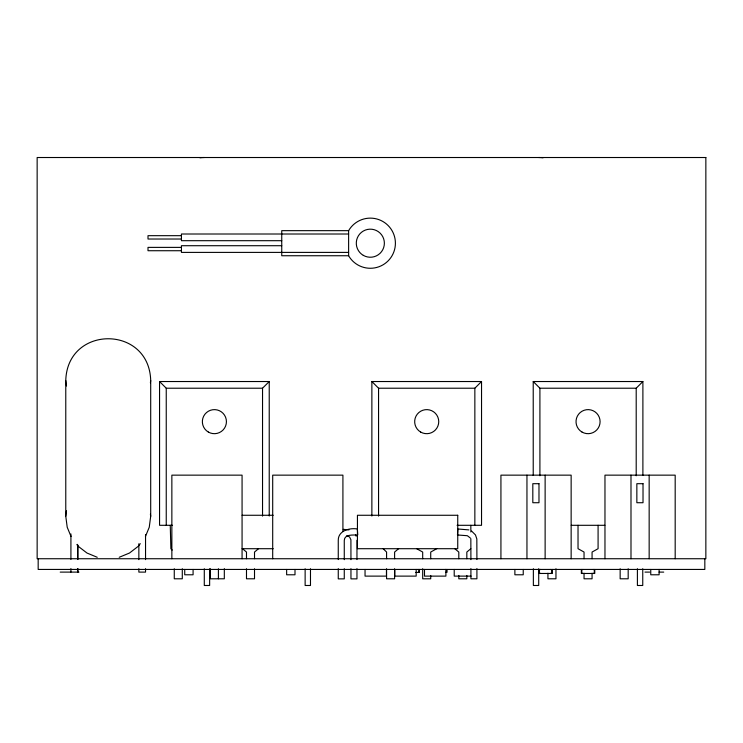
<?xml version="1.0" encoding="UTF-8"?>
<svg xmlns="http://www.w3.org/2000/svg" width="743" height="743" viewBox="0 0 743 743"><rect width="100%" height="100%" fill="white"/><g stroke="black" fill="none" stroke-linecap="round" stroke-linejoin="round"><path stroke-width="1.11" d="M457.465 534.979L457.864 528.988L468.898 529.898M71.031 536.483L67.214 527.261L65.774 516.274L65.774 380.527C67.279 324.84 149.194 324.84 150.699 380.527L150.699 516.274L149.25 527.261L145.433 536.483M65.774 516.274L66.489 510.775M150.402 382.729L150.699 380.527M140.278 543.662L138.254 546.3L129.468 553.043L119.224 557.287M262.539 516.088L262.539 388.217L269.226 381.531L159.559 381.531L159.559 525.301L172.543 525.301M474.851 525.301L474.851 388.217L481.538 381.531L371.871 381.531L371.871 516.023M533.223 475.446L533.223 381.531L539.91 388.217L636.203 388.217L642.89 381.531L642.89 475.446M258.527 548.705L254.515 552.049L254.515 558.736M398.619 548.705L394.607 552.049L394.607 558.736M470.839 548.705L466.827 552.049L466.827 558.736M436.735 548.705L430.717 552.049L430.717 558.736M357.439 534.997C353.362 535.136 344.38 533.985 344.269 540.467L344.269 559.665M348.616 230.664L281.746 230.664L281.746 255.741L348.616 255.741A25.076 25.076 0 0 0 386.453 262.409A25.076 25.076 0 0 0 386.453 223.996A25.076 25.076 0 0 0 348.616 230.664L348.616 255.741M348.616 234.008L181.441 234.008L181.441 240.695L281.746 240.695M181.441 235.68L148.006 235.68L148.006 239.023L181.441 239.023M281.746 245.71L181.441 245.71L181.441 252.397L348.616 252.397M181.441 247.382L148.006 247.382L148.006 250.725L181.441 250.725M533.223 381.531L642.89 381.531M159.559 381.531L166.246 388.217L262.539 388.217M371.871 381.531L378.558 388.217L474.851 388.217M242.097 515.27L273.229 515.27M457.075 525.301L481.538 525.301L481.538 381.531M571.237 525.301L604.876 525.301M242.097 548.705L273.229 548.705M60.22 572.11L78.944 572.11M644.998 572.11L649.679 572.11M659.041 572.11L663.722 572.11M415.681 572.444L419.312 572.444L419.312 569.435M471.108 576.122L454.214 576.122L454.214 569.435M457.744 534.997L467.347 535.712L470.263 537.941M343.247 529.341L348.95 529.898M346.777 535.582L349.544 536.948L350.91 539.724L350.956 559.665M97.24 557.287L87.005 553.043L78.21 546.3L76.854 544.545M416.674 548.705L422.693 552.049L422.693 558.736M471.508 530.976L475.474 534.932L476.83 538.935L476.913 559.535M454.79 548.705L458.803 552.049L458.803 558.736M242.478 548.705L246.49 552.049L246.49 558.736M383.193 548.761L386.583 552.049L386.583 558.736M172.237 550.08L170.881 548.761L170.258 525.301M355.516 534.932L356.148 536.205M150.402 514.072L150.699 516.274M65.774 380.527L66.489 386.026M357.754 534.876L357.364 528.988C349.656 527.632 338.139 530.678 338.26 540.263L338.26 559.563M704.828 558.736L704.828 569.435L38.172 569.435L38.172 558.736M675.183 558.736L675.183 475.149L604.969 475.149L604.969 558.736M659.115 569.435L659.115 574.785L650.757 574.785L650.757 569.435M649.159 475.149L649.159 558.736M642.751 568.766L642.751 585.484L637.401 585.484L637.401 568.766M636.203 388.217L636.203 475.771M630.993 475.149L630.993 558.736M628.179 568.766L628.179 578.797L620.154 578.797L620.154 568.766M598.087 525.301L598.087 548.705L592.069 552.049L592.069 558.736M594.762 569.435L594.762 573.466L581.36 573.466L581.36 569.435M593.081 569.435L594.335 569.881L594.335 573.02L593.081 573.466M592.069 573.225L592.069 578.797L584.044 578.797L584.044 573.225M584.044 558.736L584.044 552.049L578.026 548.705L578.026 525.301M583.032 569.435L581.778 569.881L581.778 573.02L583.032 573.466M571.144 558.736L571.144 475.149L500.931 475.149L500.931 558.736M555.959 568.766L555.959 578.797L547.935 578.797L547.935 573.225M552.3 569.435L552.3 573.466L538.898 573.466L538.898 569.435M550.619 569.435L551.873 569.881L551.873 573.02L550.619 573.466M545.13 475.149L545.13 558.736M540.57 569.435L539.316 569.881L539.316 573.02L540.57 573.466M539.91 388.217L539.91 475.771M538.712 568.766L538.712 585.484L533.363 585.484L533.363 568.766M526.954 475.149L526.954 558.736M523.239 569.435L523.239 574.785L514.88 574.785L514.88 569.435M476.913 568.599L476.913 578.797L470.913 578.797L470.913 568.646M470.839 525.301L470.839 531.988M470.839 538.675L470.913 559.628M466.827 575.453L466.827 578.797L458.803 578.797L458.803 575.453M446.914 569.435L446.914 572.444L445.577 572.444L446.58 572.11L446.58 569.77L445.577 569.435M445.893 569.435L445.893 576.122L424.494 576.122L424.494 569.435M430.717 575.453L430.717 578.797L422.693 578.797L422.693 568.766M417.975 569.435L418.978 569.77L418.978 572.11L417.975 572.444M416.173 569.435L416.173 576.122L394.774 576.122L394.774 569.435M394.607 568.766L394.607 578.797L386.583 578.797L386.583 568.766M386.444 569.435L386.444 576.122L365.045 576.122L365.045 569.435M378.558 388.217L378.558 516.088M356.965 540.263L356.965 559.563M356.965 568.646L356.965 578.871L350.956 578.871L350.956 568.701M344.269 568.701L344.269 578.871L338.26 578.871L338.26 568.646M342.913 531.254L342.913 475.149L272.7 475.149L272.7 558.736M310.481 568.766L310.481 585.484L305.132 585.484L305.132 568.766M294.999 569.435L294.999 574.785L286.64 574.785L286.64 569.435M269.226 381.531L269.226 516.023M254.515 568.766L254.515 578.797L246.49 578.797L246.49 568.766M242.069 558.736L242.069 475.149L171.856 475.149L171.856 558.736M224.321 568.646L224.321 578.797L210.38 578.797L210.38 568.766M218.405 568.766L218.405 578.797M209.637 568.766L209.637 585.484L204.288 585.484L204.288 568.766M193.087 569.435L193.087 574.785L184.728 574.785L184.728 569.435M182.295 568.766L182.295 578.797L174.271 578.797L174.271 568.766M166.246 388.217L166.246 525.301M145.544 534.533L145.544 559.628M145.544 568.692L145.544 572.11L138.857 572.11L138.857 568.692M138.857 543.737L138.857 559.628M77.941 545.501L77.941 559.386M77.941 568.636L77.941 572.11M77.606 544.359L77.606 559.386M77.606 568.636L77.606 572.11M70.919 533.948L70.919 559.386M70.919 568.636L70.919 572.11M199.96 157.804A33.435 33.435 0 0 1 204.325 157.516M538.675 157.516A33.435 33.435 0 0 1 543.04 157.804M705.85 157.516L37.15 157.516L37.15 558.736L705.85 558.736L705.85 157.516M538.981 483.693L532.815 483.693L532.815 502.723L538.981 502.723L538.981 483.693M643.02 483.693L636.853 483.693L636.853 502.723L643.02 502.723L643.02 483.693M457.744 515.27L357.439 515.27L357.439 548.705L457.744 548.705L457.744 515.27M420.687 432.073A12.037 12.037 0 0 0 438.741 421.652A12.037 12.037 0 0 0 420.687 411.232A12.037 12.037 0 0 0 420.687 432.073M582.038 432.073A12.037 12.037 0 0 0 600.093 421.652A12.037 12.037 0 0 0 582.038 411.232A12.037 12.037 0 0 0 582.038 432.073M208.374 432.073A12.037 12.037 0 0 0 226.429 421.652A12.037 12.037 0 0 0 208.374 411.232A12.037 12.037 0 0 0 208.374 432.073M363.308 255.36A14.043 14.043 0 0 0 384.372 243.202A14.043 14.043 0 0 0 363.308 231.045A14.043 14.043 0 0 0 363.308 255.36"/></g></svg>
